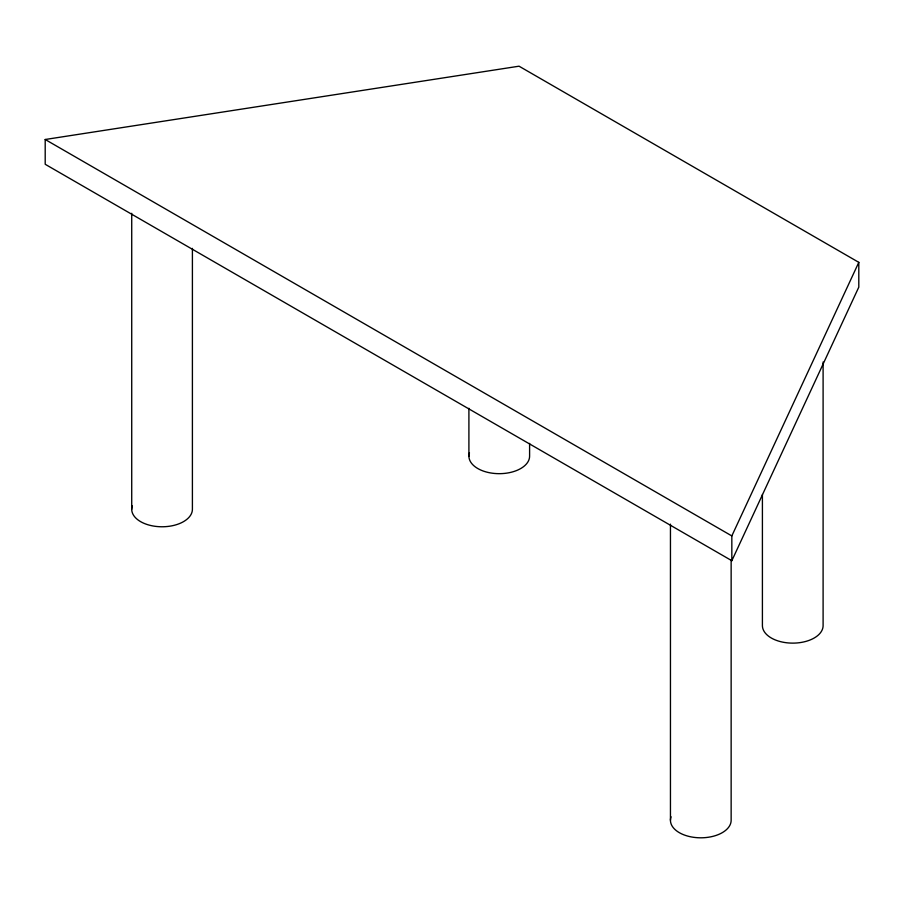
<?xml version="1.0" encoding="UTF-8"?>
<svg xmlns="http://www.w3.org/2000/svg" width="904" height="904" viewBox="0 0 904 904"><rect width="100%" height="100%" fill="white"/><g stroke="black" fill="none" stroke-linecap="round" stroke-linejoin="round"><path stroke-width="1.36" d="M731.833 560.706L731.833 535.925L858.8 262.352L519.043 66.195L45.2 139.498L45.2 164.279L731.833 560.706L858.8 287.133L858.8 262.352M45.2 139.498L731.833 535.925M823.103 361.995L823.103 625.613A30.34 17.515 0 0 1 792.763 643.128A30.34 17.515 0 0 1 762.411 625.613L762.411 494.511M731.144 559.565L731.144 820.357A30.34 17.515 0 0 1 697.685 837.714A30.34 17.515 0 0 1 671.062 816.787M670.452 524.162L670.452 820.21M529.597 443.389L529.597 456.079A30.34 17.515 0 0 1 496.409 473.594A30.34 17.515 0 0 1 469.47 452.814M468.905 408.303L468.905 456.237M192.405 248.374L192.405 509.167A30.34 17.515 0 0 1 159.217 526.693A30.34 17.515 0 0 1 132.278 505.901M131.724 213.287L131.724 509.325"/></g></svg>
